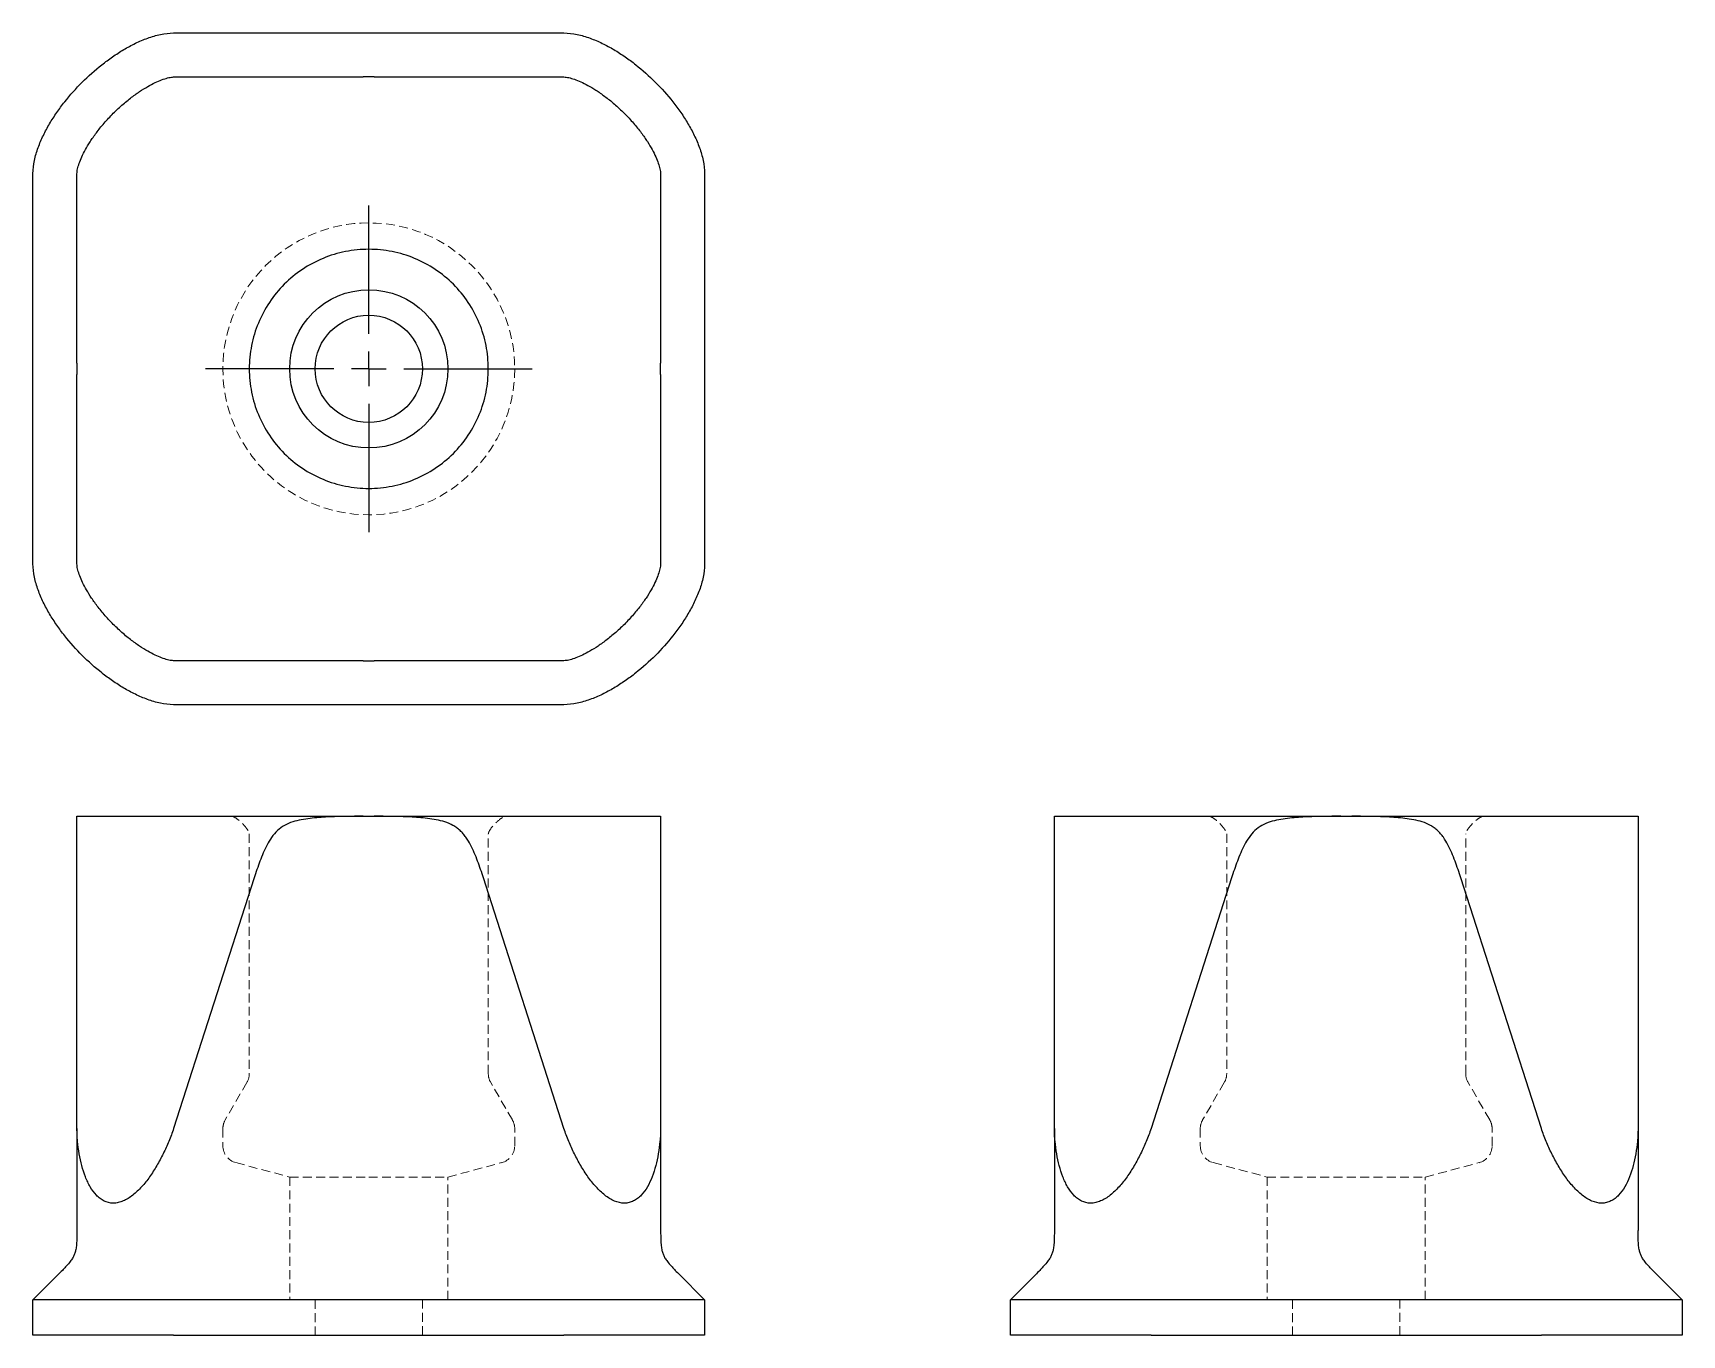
# Model space of a CAD drawing. Header units: millimetres. Extents: x 35 to 271, y 20 to 206.
import ezdxf

# ---------------------------------------------------------------- set-up
doc = ezdxf.new("R2010")
doc.units = ezdxf.units.MM
doc.linetypes.add('HIDDEN', pattern=[1.905, 1.27, -0.635])
doc.layers.add('10', color=7, linetype='Continuous')

# ---------------------------------------------------------------- blocks, each defined once
blk = doc.blocks.new('SW_CENTERMARKSYMBOL_0')
at = {"layer": '10', "color": 0}
for p, q in [((0, 5), (0, 23.4)), ((0, 0), (0, 2.5)), ((-5, 0), (-23.4, 0)), ((0, 0), (-2.5, 0)), ((0, 0), (0, -2.5)), ((0, 0), (2.5, 0)), ((5, 0), (23.4, 0)), ((0, -5), (0, -23.4))]:
    blk.add_line(p, q, dxfattribs=at)

msp = doc.modelspace()

# ---------------------------------------------------------------- linework, layer by layer
at = {"color": 7, "linetype": 'Continuous', "lineweight": 25}
for p, q in [((55.05, 206.1), (110.95, 206.1)), ((55.05, 199.8), (66.58, 199.8)), ((83.79, 199.8), (82.21, 199.8)), ((99.42, 199.8), (110.95, 199.8)), ((34.9, 130.05), (34.9, 185.95)), ((41.2, 174.42), (41.2, 185.95)), ((124.8, 185.95), (124.8, 174.42)), ((131.1, 185.95), (131.1, 130.05)), ((41.2, 158.79), (41.2, 157.21)), ((124.8, 157.21), (124.8, 158.79)), ((41.2, 130.05), (41.2, 141.58)), ((124.8, 141.58), (124.8, 130.05)), ((66.58, 116.2), (55.05, 116.2)), ((82.21, 116.2), (83.79, 116.2)), ((110.95, 116.2), (99.42, 116.2)), ((110.95, 109.9), (55.05, 109.9)), ((41.2, 93.92), (82.21, 93.92)), ((82.21, 93.92), (83.79, 93.92)), ((83.79, 93.92), (124.8, 93.92)), ((181.2, 93.92), (222.21, 93.92)), ((222.21, 93.92), (223.79, 93.92)), ((223.79, 93.92), (264.8, 93.92)), ((41.2, 49.2), (41.2, 85.09)), ((66.58, 85.09), (55.05, 49.2)), ((110.95, 49.2), (99.42, 85.09)), ((124.8, 85.09), (124.8, 49.2)), ((181.2, 49.2), (181.2, 85.09)), ((206.58, 85.09), (195.05, 49.2)), ((250.95, 49.2), (239.42, 85.09)), ((264.8, 85.09), (264.8, 49.2)), ((41.2, 49.2), (41.2, 34.61)), ((124.8, 49.2), (124.8, 34.61)), ((181.2, 49.2), (181.2, 34.61)), ((264.8, 49.2), (264.8, 34.61)), ((38.62, 28.38), (34.9, 24.66)), ((131.1, 24.66), (127.39, 28.38)), ((174.9, 24.66), (178.62, 28.38)), ((271.1, 24.66), (267.39, 28.38)), ((34.9, 19.62), (34.9, 24.66)), ((110.95, 24.66), (55.05, 24.66)), ((131.1, 24.66), (131.1, 19.62)), ((174.9, 19.62), (174.9, 24.66)), ((250.95, 24.66), (195.05, 24.66)), ((271.1, 24.66), (271.1, 19.62)), ((55.05, 19.62), (110.95, 19.62)), ((195.05, 19.62), (250.95, 19.62))]:
    msp.add_line(p, q, dxfattribs=at)
at = {"color": 7, "linetype": 'HIDDEN', "lineweight": 18}
for p, q in [((41.2, 185.95), (41.2, 174.48)), ((41.2, 158.72), (41.2, 157.28)), ((65.88, 91.4), (65.88, 57.06)), ((100.12, 57.06), (100.12, 91.4)), ((205.88, 91.4), (205.88, 57.06)), ((240.12, 57.06), (240.12, 91.4)), ((65.54, 55.8), (62.44, 50.43)), ((103.56, 50.43), (100.46, 55.8)), ((205.54, 55.8), (202.44, 50.43)), ((243.56, 50.43), (240.46, 55.8)), ((62.1, 49.17), (62.1, 46.74)), ((103.9, 46.74), (103.9, 49.17)), ((202.1, 49.17), (202.1, 46.74)), ((243.9, 46.74), (243.9, 49.17)), ((63.96, 44.31), (71.67, 42.24)), ((94.33, 42.24), (102.04, 44.31)), ((203.96, 44.31), (211.67, 42.24)), ((234.33, 42.24), (242.04, 44.31)), ((71.67, 42.24), (83, 42.24)), ((71.67, 42.24), (71.67, 24.66)), ((83, 42.24), (94.33, 42.24)), ((94.33, 24.66), (94.33, 42.24)), ((211.67, 42.24), (234.33, 42.24)), ((211.67, 42.24), (211.67, 24.66)), ((234.33, 24.66), (234.33, 42.24)), ((41.2, 34.61), (41.2, 34.61)), ((124.8, 34.61), (124.8, 34.61)), ((264.8, 34.61), (264.8, 34.61)), ((75.32, 24.66), (75.32, 19.62)), ((90.68, 19.62), (90.68, 24.66)), ((215.32, 24.66), (215.32, 19.62)), ((230.68, 19.62), (230.68, 24.66))]:
    msp.add_line(p, q, dxfattribs=at)
at = {"color": 7, "linetype": 'HIDDEN', "lineweight": 18, "flags": 128}
for points in [[(55.05, 206.1), (55.05, 206.1)], [(110.95, 206.1), (110.95, 206.1)], [(34.9, 185.95), (34.9, 185.95)], [(131.1, 185.95), (131.1, 185.95)], [(34.9, 130.05), (34.9, 130.05)], [(131.1, 130.05), (131.1, 130.05)], [(55.05, 109.9), (55.05, 109.9)], [(110.95, 109.9), (110.95, 109.9)], [(181.2, 34.61), (181.2, 34.61)]]:
    msp.add_lwpolyline(points, dxfattribs=at)
at = {"color": 7, "linetype": 'HIDDEN', "lineweight": 18}
msp.add_circle((83, 158), 20.9, dxfattribs=at)
at = {"color": 7, "linetype": 'Continuous', "lineweight": 25}
for radius in [11.33, 7.68]:
    msp.add_circle((83, 158), radius, dxfattribs=at)
at = {"color": 7, "linetype": 'HIDDEN', "lineweight": 18}
for centre, start, end in [((63.36, 57.06), 330, 0), ((102.64, 57.06), 180, 210), ((203.36, 57.06), 330, 0), ((242.64, 57.06), 180, 210), ((64.62, 49.17), 150, 180), ((101.38, 49.17), 0, 30), ((204.62, 49.17), 150, 180), ((241.38, 49.17), 0, 30), ((64.62, 46.74), 180, 255), ((101.38, 46.74), 285, 0), ((204.62, 46.74), 180, 255), ((241.38, 46.74), 285, 0)]:
    msp.add_arc(centre, 2.52, start, end, dxfattribs=at)
at = {"color": 7, "linetype": 'Continuous', "lineweight": 25}
for points, knots in [([(34.9, 185.95), (34.9, 186.6), (34.98, 187.23), (35.24, 188.47), (35.42, 189.09), (35.86, 190.28), (36.11, 190.86), (36.66, 192), (36.96, 192.56), (37.6, 193.65), (37.95, 194.18), (38.67, 195.23), (39.05, 195.73), (40.22, 197.22), (41.06, 198.15), (42.83, 199.93), (43.77, 200.77), (45.26, 201.95), (45.78, 202.33), (46.82, 203.05), (47.35, 203.4), (48.44, 204.04), (49, 204.34), (50.14, 204.9), (50.73, 205.15), (51.93, 205.58), (52.54, 205.76), (53.78, 206.02), (54.41, 206.1), (55.05, 206.1)], [0, 0, 0, 0, 0.0625, 0.0625, 0.125, 0.125, 0.1875, 0.1875, 0.25, 0.25, 0.3125, 0.3125, 0.375, 0.375, 0.5, 0.5, 0.625, 0.625, 0.6875, 0.6875, 0.75, 0.75, 0.8125, 0.8125, 0.875, 0.875, 0.9375, 0.9375, 1, 1, 1, 1]), ([(110.95, 206.1), (111.6, 206.1), (112.23, 206.02), (113.47, 205.76), (114.09, 205.58), (115.28, 205.14), (115.86, 204.89), (117, 204.34), (117.56, 204.04), (118.65, 203.4), (119.18, 203.05), (120.23, 202.33), (120.73, 201.95), (122.22, 200.78), (123.15, 199.94), (124.93, 198.17), (125.77, 197.23), (126.95, 195.74), (127.33, 195.22), (128.05, 194.18), (128.4, 193.65), (129.04, 192.56), (129.34, 192), (129.9, 190.86), (130.15, 190.27), (130.58, 189.07), (130.76, 188.46), (131.02, 187.22), (131.1, 186.59), (131.1, 185.95)], [0, 0, 0, 0, 0.0625, 0.0625, 0.125, 0.125, 0.1875, 0.1875, 0.25, 0.25, 0.3125, 0.3125, 0.375, 0.375, 0.5, 0.5, 0.625, 0.625, 0.6875, 0.6875, 0.75, 0.75, 0.8125, 0.8125, 0.875, 0.875, 0.9375, 0.9375, 1, 1, 1, 1]), ([(41.2, 185.95), (41.2, 186.05), (41.21, 186.16), (41.24, 186.39), (41.26, 186.52), (41.35, 186.89), (41.43, 187.16), (41.63, 187.74), (41.75, 188.04), (42.04, 188.69), (42.21, 189.03), (42.61, 189.75), (42.83, 190.13), (43.35, 190.94), (43.65, 191.36), (44.14, 192.02), (44.31, 192.25), (44.68, 192.71), (44.88, 192.94), (45.29, 193.41), (45.5, 193.65), (45.94, 194.12), (46.16, 194.36), (46.87, 195.06), (47.34, 195.5), (48.05, 196.11), (48.28, 196.31), (48.75, 196.68), (48.97, 196.86), (49.63, 197.35), (50.05, 197.64), (50.86, 198.16), (51.24, 198.39), (51.97, 198.79), (52.31, 198.96), (52.96, 199.25), (53.26, 199.37), (53.84, 199.57), (54.11, 199.65), (54.48, 199.74), (54.6, 199.76), (54.84, 199.79), (54.95, 199.8), (55.05, 199.8)], [0, 0, 0, 0, 0.03125, 0.03125, 0.0625, 0.0625, 0.125, 0.125, 0.1875, 0.1875, 0.25, 0.25, 0.3125, 0.3125, 0.375, 0.375, 0.40625, 0.40625, 0.4375, 0.4375, 0.46875, 0.46875, 0.5, 0.5, 0.5625, 0.5625, 0.59375, 0.59375, 0.625, 0.625, 0.6875, 0.6875, 0.75, 0.75, 0.8125, 0.8125, 0.875, 0.875, 0.9375, 0.9375, 0.96875, 0.96875, 1, 1, 1, 1]), ([(66.58, 199.8), (66.84, 199.8), (67.11, 199.8), (67.71, 199.8), (68.04, 199.8), (68.63, 199.8), (68.84, 199.8), (69.21, 199.8), (69.34, 199.8), (69.62, 199.8), (69.76, 199.8), (70.07, 199.8), (70.23, 199.8), (70.57, 199.8), (70.76, 199.8), (71.31, 199.8), (71.7, 199.8), (72.51, 199.8), (72.92, 199.8), (73.75, 199.8), (74.17, 199.8), (75.43, 199.8), (76.28, 199.8), (77.97, 199.8), (78.82, 199.8), (80.51, 199.8), (81.36, 199.8), (82.21, 199.8)], [0, 0, 0, 0, 0.125, 0.125, 0.25, 0.25, 0.3125, 0.3125, 0.34375, 0.34375, 0.375, 0.375, 0.40625, 0.40625, 0.4375, 0.4375, 0.5, 0.5, 0.5625, 0.5625, 0.625, 0.625, 0.75, 0.75, 0.875, 0.875, 1, 1, 1, 1]), ([(83.79, 199.8), (84.64, 199.8), (85.49, 199.8), (87.18, 199.8), (88.03, 199.8), (89.73, 199.8), (90.57, 199.8), (91.83, 199.8), (92.25, 199.8), (93.08, 199.8), (93.5, 199.8), (94.3, 199.8), (94.69, 199.8), (95.44, 199.8), (95.78, 199.8), (96.4, 199.8), (96.67, 199.8), (97.16, 199.8), (97.37, 199.8), (97.77, 199.8), (97.95, 199.8), (98.28, 199.8), (98.44, 199.8), (98.89, 199.8), (99.16, 199.8), (99.42, 199.8)], [0, 0, 0, 0, 0.125, 0.125, 0.25, 0.25, 0.375, 0.375, 0.4375, 0.4375, 0.5, 0.5, 0.5625, 0.5625, 0.625, 0.625, 0.6875, 0.6875, 0.75, 0.75, 0.8125, 0.8125, 0.875, 0.875, 1, 1, 1, 1]), ([(110.95, 199.8), (111.05, 199.8), (111.16, 199.79), (111.39, 199.76), (111.52, 199.74), (111.89, 199.65), (112.16, 199.57), (112.74, 199.37), (113.04, 199.25), (113.69, 198.96), (114.03, 198.79), (114.75, 198.39), (115.13, 198.17), (115.94, 197.65), (116.36, 197.35), (117.02, 196.86), (117.25, 196.69), (117.71, 196.32), (117.94, 196.12), (118.41, 195.71), (118.65, 195.5), (119.12, 195.06), (119.36, 194.84), (120.06, 194.13), (120.5, 193.66), (121.11, 192.95), (121.31, 192.72), (121.68, 192.25), (121.86, 192.03), (122.35, 191.37), (122.64, 190.95), (123.16, 190.14), (123.39, 189.76), (123.79, 189.03), (123.96, 188.69), (124.25, 188.04), (124.37, 187.74), (124.57, 187.16), (124.65, 186.89), (124.74, 186.52), (124.76, 186.4), (124.79, 186.16), (124.8, 186.05), (124.8, 185.95)], [0, 0, 0, 0, 0.03125, 0.03125, 0.0625, 0.0625, 0.125, 0.125, 0.1875, 0.1875, 0.25, 0.25, 0.3125, 0.3125, 0.375, 0.375, 0.40625, 0.40625, 0.4375, 0.4375, 0.46875, 0.46875, 0.5, 0.5, 0.5625, 0.5625, 0.59375, 0.59375, 0.625, 0.625, 0.6875, 0.6875, 0.75, 0.75, 0.8125, 0.8125, 0.875, 0.875, 0.9375, 0.9375, 0.96875, 0.96875, 1, 1, 1, 1]), ([(83, 175.12), (81.88, 175.12), (80.76, 175.01), (78.56, 174.58), (77.48, 174.25), (75.41, 173.39), (74.42, 172.86), (72.55, 171.62), (71.68, 170.9), (70.1, 169.32), (69.38, 168.45), (68.14, 166.58), (67.61, 165.59), (66.75, 163.52), (66.42, 162.44), (65.99, 160.24), (65.88, 159.12), (65.88, 156.88), (65.99, 155.76), (66.42, 153.56), (66.75, 152.48), (67.61, 150.41), (68.14, 149.42), (69.38, 147.55), (70.1, 146.68), (71.68, 145.1), (72.55, 144.38), (74.42, 143.14), (75.41, 142.61), (77.48, 141.75), (78.56, 141.42), (80.76, 140.99), (81.88, 140.88), (83, 140.88)], [0, 0, 0, 0, 0.0625, 0.0625, 0.125, 0.125, 0.1875, 0.1875, 0.25, 0.25, 0.3125, 0.3125, 0.375, 0.375, 0.4375, 0.4375, 0.5, 0.5, 0.5625, 0.5625, 0.625, 0.625, 0.6875, 0.6875, 0.75, 0.75, 0.8125, 0.8125, 0.875, 0.875, 0.9375, 0.9375, 1, 1, 1, 1]), ([(83, 140.88), (84.12, 140.88), (85.24, 140.99), (87.44, 141.42), (88.52, 141.75), (90.59, 142.61), (91.58, 143.14), (93.45, 144.38), (94.32, 145.1), (95.9, 146.68), (96.62, 147.55), (97.86, 149.42), (98.39, 150.41), (99.25, 152.48), (99.58, 153.56), (100.01, 155.76), (100.12, 156.88), (100.12, 159.12), (100.01, 160.24), (99.58, 162.44), (99.25, 163.52), (98.39, 165.59), (97.86, 166.58), (96.62, 168.45), (95.9, 169.32), (94.32, 170.9), (93.45, 171.62), (91.58, 172.86), (90.59, 173.39), (88.52, 174.25), (87.44, 174.58), (85.24, 175.01), (84.12, 175.12), (83, 175.12)], [0, 0, 0, 0, 0.0625, 0.0625, 0.125, 0.125, 0.1875, 0.1875, 0.25, 0.25, 0.3125, 0.3125, 0.375, 0.375, 0.4375, 0.4375, 0.5, 0.5, 0.5625, 0.5625, 0.625, 0.625, 0.6875, 0.6875, 0.75, 0.75, 0.8125, 0.8125, 0.875, 0.875, 0.9375, 0.9375, 1, 1, 1, 1]), ([(41.2, 158.79), (41.2, 159.64), (41.2, 160.49), (41.2, 162.18), (41.2, 163.03), (41.2, 164.73), (41.2, 165.57), (41.2, 166.83), (41.2, 167.25), (41.2, 168.08), (41.2, 168.5), (41.2, 169.3), (41.2, 169.69), (41.2, 170.44), (41.2, 170.78), (41.2, 171.4), (41.2, 171.67), (41.2, 172.16), (41.2, 172.37), (41.2, 172.77), (41.2, 172.95), (41.2, 173.28), (41.2, 173.44), (41.2, 173.89), (41.2, 174.16), (41.2, 174.42)], [0, 0, 0, 0, 0.125, 0.125, 0.25, 0.25, 0.375, 0.375, 0.4375, 0.4375, 0.5, 0.5, 0.5625, 0.5625, 0.625, 0.625, 0.6875, 0.6875, 0.75, 0.75, 0.8125, 0.8125, 0.875, 0.875, 1, 1, 1, 1]), ([(124.8, 174.42), (124.8, 174.16), (124.8, 173.89), (124.8, 173.29), (124.8, 172.96), (124.8, 172.37), (124.8, 172.16), (124.8, 171.79), (124.8, 171.66), (124.8, 171.38), (124.8, 171.24), (124.8, 170.93), (124.8, 170.77), (124.8, 170.43), (124.8, 170.24), (124.8, 169.69), (124.8, 169.3), (124.8, 168.49), (124.8, 168.08), (124.8, 167.25), (124.8, 166.83), (124.8, 165.57), (124.8, 164.72), (124.8, 163.03), (124.8, 162.18), (124.8, 160.49), (124.8, 159.64), (124.8, 158.79)], [0, 0, 0, 0, 0.125, 0.125, 0.25, 0.25, 0.3125, 0.3125, 0.34375, 0.34375, 0.375, 0.375, 0.40625, 0.40625, 0.4375, 0.4375, 0.5, 0.5, 0.5625, 0.5625, 0.625, 0.625, 0.75, 0.75, 0.875, 0.875, 1, 1, 1, 1]), ([(41.2, 141.58), (41.2, 141.84), (41.2, 142.11), (41.2, 142.71), (41.2, 143.04), (41.2, 143.63), (41.2, 143.84), (41.2, 144.21), (41.2, 144.34), (41.2, 144.62), (41.2, 144.76), (41.2, 145.07), (41.2, 145.23), (41.2, 145.57), (41.2, 145.76), (41.2, 146.31), (41.2, 146.7), (41.2, 147.51), (41.2, 147.92), (41.2, 148.75), (41.2, 149.17), (41.2, 150.43), (41.2, 151.28), (41.2, 152.97), (41.2, 153.82), (41.2, 155.51), (41.2, 156.36), (41.2, 157.21)], [0, 0, 0, 0, 0.125, 0.125, 0.25, 0.25, 0.3125, 0.3125, 0.34375, 0.34375, 0.375, 0.375, 0.40625, 0.40625, 0.4375, 0.4375, 0.5, 0.5, 0.5625, 0.5625, 0.625, 0.625, 0.75, 0.75, 0.875, 0.875, 1, 1, 1, 1]), ([(124.8, 157.21), (124.8, 156.36), (124.8, 155.51), (124.8, 153.82), (124.8, 152.97), (124.8, 151.27), (124.8, 150.43), (124.8, 149.17), (124.8, 148.75), (124.8, 147.92), (124.8, 147.5), (124.8, 146.7), (124.8, 146.31), (124.8, 145.56), (124.8, 145.22), (124.8, 144.6), (124.8, 144.33), (124.8, 143.84), (124.8, 143.63), (124.8, 143.23), (124.8, 143.05), (124.8, 142.72), (124.8, 142.56), (124.8, 142.11), (124.8, 141.84), (124.8, 141.58)], [0, 0, 0, 0, 0.125, 0.125, 0.25, 0.25, 0.375, 0.375, 0.4375, 0.4375, 0.5, 0.5, 0.5625, 0.5625, 0.625, 0.625, 0.6875, 0.6875, 0.75, 0.75, 0.8125, 0.8125, 0.875, 0.875, 1, 1, 1, 1]), ([(55.05, 109.9), (54.4, 109.9), (53.77, 109.98), (52.53, 110.24), (51.91, 110.42), (50.72, 110.86), (50.14, 111.11), (49, 111.66), (48.44, 111.96), (47.35, 112.6), (46.82, 112.95), (45.77, 113.67), (45.27, 114.05), (43.78, 115.22), (42.85, 116.06), (41.07, 117.83), (40.23, 118.77), (39.05, 120.26), (38.67, 120.78), (37.95, 121.82), (37.6, 122.35), (36.96, 123.44), (36.66, 124), (36.1, 125.14), (35.85, 125.73), (35.42, 126.93), (35.24, 127.54), (34.98, 128.78), (34.9, 129.41), (34.9, 130.05)], [0, 0, 0, 0, 0.0625, 0.0625, 0.125, 0.125, 0.1875, 0.1875, 0.25, 0.25, 0.3125, 0.3125, 0.375, 0.375, 0.5, 0.5, 0.625, 0.625, 0.6875, 0.6875, 0.75, 0.75, 0.8125, 0.8125, 0.875, 0.875, 0.9375, 0.9375, 1, 1, 1, 1]), ([(55.05, 116.2), (54.95, 116.2), (54.84, 116.21), (54.61, 116.24), (54.48, 116.26), (54.11, 116.35), (53.84, 116.43), (53.26, 116.63), (52.96, 116.75), (52.31, 117.04), (51.97, 117.21), (51.25, 117.61), (50.87, 117.83), (50.06, 118.35), (49.64, 118.65), (48.98, 119.14), (48.75, 119.31), (48.29, 119.68), (48.06, 119.88), (47.59, 120.29), (47.35, 120.5), (46.88, 120.94), (46.64, 121.16), (45.94, 121.87), (45.5, 122.34), (44.89, 123.05), (44.69, 123.28), (44.32, 123.75), (44.14, 123.97), (43.65, 124.63), (43.36, 125.05), (42.84, 125.86), (42.61, 126.24), (42.21, 126.97), (42.04, 127.31), (41.75, 127.96), (41.63, 128.26), (41.43, 128.84), (41.35, 129.11), (41.26, 129.48), (41.24, 129.6), (41.21, 129.84), (41.2, 129.95), (41.2, 130.05)], [0, 0, 0, 0, 0.03125, 0.03125, 0.0625, 0.0625, 0.125, 0.125, 0.1875, 0.1875, 0.25, 0.25, 0.3125, 0.3125, 0.375, 0.375, 0.40625, 0.40625, 0.4375, 0.4375, 0.46875, 0.46875, 0.5, 0.5, 0.5625, 0.5625, 0.59375, 0.59375, 0.625, 0.625, 0.6875, 0.6875, 0.75, 0.75, 0.8125, 0.8125, 0.875, 0.875, 0.9375, 0.9375, 0.96875, 0.96875, 1, 1, 1, 1]), ([(124.8, 130.05), (124.8, 129.95), (124.79, 129.84), (124.76, 129.61), (124.74, 129.48), (124.65, 129.11), (124.57, 128.84), (124.37, 128.26), (124.25, 127.96), (123.96, 127.31), (123.79, 126.97), (123.39, 126.25), (123.17, 125.87), (122.65, 125.06), (122.35, 124.64), (121.86, 123.98), (121.69, 123.75), (121.32, 123.29), (121.12, 123.06), (120.71, 122.59), (120.5, 122.35), (120.06, 121.88), (119.84, 121.64), (119.13, 120.94), (118.66, 120.5), (117.95, 119.89), (117.72, 119.69), (117.25, 119.32), (117.03, 119.14), (116.37, 118.65), (115.95, 118.36), (115.14, 117.84), (114.76, 117.61), (114.03, 117.21), (113.69, 117.04), (113.04, 116.75), (112.74, 116.63), (112.16, 116.43), (111.89, 116.35), (111.52, 116.26), (111.4, 116.24), (111.16, 116.21), (111.05, 116.2), (110.95, 116.2)], [0, 0, 0, 0, 0.03125, 0.03125, 0.0625, 0.0625, 0.125, 0.125, 0.1875, 0.1875, 0.25, 0.25, 0.3125, 0.3125, 0.375, 0.375, 0.40625, 0.40625, 0.4375, 0.4375, 0.46875, 0.46875, 0.5, 0.5, 0.5625, 0.5625, 0.59375, 0.59375, 0.625, 0.625, 0.6875, 0.6875, 0.75, 0.75, 0.8125, 0.8125, 0.875, 0.875, 0.9375, 0.9375, 0.96875, 0.96875, 1, 1, 1, 1]), ([(131.1, 130.05), (131.1, 129.4), (131.02, 128.77), (130.76, 127.53), (130.58, 126.91), (130.14, 125.72), (129.89, 125.14), (129.34, 124), (129.04, 123.44), (128.4, 122.35), (128.05, 121.82), (127.33, 120.77), (126.95, 120.27), (125.78, 118.78), (124.94, 117.85), (123.17, 116.07), (122.23, 115.23), (120.74, 114.05), (120.22, 113.67), (119.18, 112.95), (118.65, 112.6), (117.56, 111.96), (117, 111.66), (115.86, 111.1), (115.27, 110.85), (114.07, 110.42), (113.46, 110.24), (112.22, 109.98), (111.59, 109.9), (110.95, 109.9)], [0, 0, 0, 0, 0.0625, 0.0625, 0.125, 0.125, 0.1875, 0.1875, 0.25, 0.25, 0.3125, 0.3125, 0.375, 0.375, 0.5, 0.5, 0.625, 0.625, 0.6875, 0.6875, 0.75, 0.75, 0.8125, 0.8125, 0.875, 0.875, 0.9375, 0.9375, 1, 1, 1, 1]), ([(82.21, 116.2), (81.36, 116.2), (80.51, 116.2), (78.82, 116.2), (77.97, 116.2), (76.27, 116.2), (75.43, 116.2), (74.17, 116.2), (73.75, 116.2), (72.92, 116.2), (72.5, 116.2), (71.7, 116.2), (71.31, 116.2), (70.56, 116.2), (70.22, 116.2), (69.6, 116.2), (69.33, 116.2), (68.84, 116.2), (68.63, 116.2), (68.23, 116.2), (68.05, 116.2), (67.72, 116.2), (67.56, 116.2), (67.11, 116.2), (66.84, 116.2), (66.58, 116.2)], [0, 0, 0, 0, 0.125, 0.125, 0.25, 0.25, 0.375, 0.375, 0.4375, 0.4375, 0.5, 0.5, 0.5625, 0.5625, 0.625, 0.625, 0.6875, 0.6875, 0.75, 0.75, 0.8125, 0.8125, 0.875, 0.875, 1, 1, 1, 1]), ([(99.42, 116.2), (99.16, 116.2), (98.89, 116.2), (98.29, 116.2), (97.96, 116.2), (97.37, 116.2), (97.16, 116.2), (96.79, 116.2), (96.66, 116.2), (96.38, 116.2), (96.24, 116.2), (95.93, 116.2), (95.77, 116.2), (95.43, 116.2), (95.24, 116.2), (94.69, 116.2), (94.3, 116.2), (93.49, 116.2), (93.08, 116.2), (92.25, 116.2), (91.83, 116.2), (90.57, 116.2), (89.72, 116.2), (88.03, 116.2), (87.18, 116.2), (85.49, 116.2), (84.64, 116.2), (83.79, 116.2)], [0, 0, 0, 0, 0.125, 0.125, 0.25, 0.25, 0.3125, 0.3125, 0.34375, 0.34375, 0.375, 0.375, 0.40625, 0.40625, 0.4375, 0.4375, 0.5, 0.5, 0.5625, 0.5625, 0.625, 0.625, 0.75, 0.75, 0.875, 0.875, 1, 1, 1, 1]), ([(41.2, 85.09), (41.2, 85.9), (41.2, 86.7), (41.2, 88.29), (41.2, 89.07), (41.2, 90.19), (41.2, 90.56), (41.2, 91.08), (41.2, 91.25), (41.2, 91.57), (41.2, 91.72), (41.2, 92.01), (41.2, 92.14), (41.2, 92.39), (41.2, 92.51), (41.2, 92.81), (41.2, 92.98), (41.2, 93.24), (41.2, 93.34), (41.2, 93.5), (41.2, 93.56), (41.2, 93.72), (41.2, 93.78), (41.2, 93.86), (41.2, 93.88), (41.2, 93.91), (41.2, 93.92), (41.2, 93.92)], [0, 0, 0, 0, 0.125, 0.125, 0.25, 0.25, 0.3125, 0.3125, 0.34375, 0.34375, 0.375, 0.375, 0.40625, 0.40625, 0.4375, 0.4375, 0.5, 0.5, 0.5625, 0.5625, 0.625, 0.625, 0.75, 0.75, 0.875, 0.875, 1, 1, 1, 1]), ([(82.21, 93.92), (81.36, 93.92), (80.51, 93.91), (78.82, 93.88), (77.97, 93.86), (76.27, 93.78), (75.43, 93.72), (74.17, 93.56), (73.75, 93.5), (72.92, 93.34), (72.5, 93.24), (71.7, 92.98), (71.31, 92.81), (70.56, 92.4), (70.22, 92.15), (69.6, 91.57), (69.33, 91.24), (68.84, 90.55), (68.63, 90.19), (68.23, 89.44), (68.05, 89.06), (67.72, 88.28), (67.56, 87.89), (67.11, 86.7), (66.84, 85.9), (66.58, 85.09)], [0, 0, 0, 0, 0.125, 0.125, 0.25, 0.25, 0.375, 0.375, 0.4375, 0.4375, 0.5, 0.5, 0.5625, 0.5625, 0.625, 0.625, 0.6875, 0.6875, 0.75, 0.75, 0.8125, 0.8125, 0.875, 0.875, 1, 1, 1, 1]), ([(99.42, 85.09), (99.16, 85.9), (98.89, 86.7), (98.29, 88.29), (97.96, 89.07), (97.37, 90.19), (97.16, 90.56), (96.79, 91.08), (96.66, 91.25), (96.38, 91.57), (96.24, 91.72), (95.93, 92.01), (95.77, 92.14), (95.43, 92.39), (95.24, 92.51), (94.69, 92.81), (94.3, 92.98), (93.49, 93.24), (93.08, 93.34), (92.25, 93.5), (91.83, 93.56), (90.57, 93.72), (89.72, 93.78), (88.03, 93.86), (87.18, 93.88), (85.49, 93.91), (84.64, 93.92), (83.79, 93.92)], [0, 0, 0, 0, 0.125, 0.125, 0.25, 0.25, 0.3125, 0.3125, 0.34375, 0.34375, 0.375, 0.375, 0.40625, 0.40625, 0.4375, 0.4375, 0.5, 0.5, 0.5625, 0.5625, 0.625, 0.625, 0.75, 0.75, 0.875, 0.875, 1, 1, 1, 1]), ([(124.8, 93.92), (124.8, 93.92), (124.8, 93.91), (124.8, 93.88), (124.8, 93.86), (124.8, 93.78), (124.8, 93.72), (124.8, 93.56), (124.8, 93.5), (124.8, 93.34), (124.8, 93.24), (124.8, 92.98), (124.8, 92.81), (124.8, 92.4), (124.8, 92.15), (124.8, 91.57), (124.8, 91.24), (124.8, 90.55), (124.8, 90.19), (124.8, 89.44), (124.8, 89.06), (124.8, 88.28), (124.8, 87.89), (124.8, 86.7), (124.8, 85.9), (124.8, 85.09)], [0, 0, 0, 0, 0.125, 0.125, 0.25, 0.25, 0.375, 0.375, 0.4375, 0.4375, 0.5, 0.5, 0.5625, 0.5625, 0.625, 0.625, 0.6875, 0.6875, 0.75, 0.75, 0.8125, 0.8125, 0.875, 0.875, 1, 1, 1, 1]), ([(181.2, 85.09), (181.2, 85.9), (181.2, 86.7), (181.2, 88.29), (181.2, 89.07), (181.2, 90.19), (181.2, 90.56), (181.2, 91.08), (181.2, 91.25), (181.2, 91.57), (181.2, 91.72), (181.2, 92.01), (181.2, 92.14), (181.2, 92.39), (181.2, 92.51), (181.2, 92.81), (181.2, 92.98), (181.2, 93.24), (181.2, 93.34), (181.2, 93.5), (181.2, 93.56), (181.2, 93.72), (181.2, 93.78), (181.2, 93.86), (181.2, 93.88), (181.2, 93.91), (181.2, 93.92), (181.2, 93.92)], [0, 0, 0, 0, 0.125, 0.125, 0.25, 0.25, 0.3125, 0.3125, 0.34375, 0.34375, 0.375, 0.375, 0.40625, 0.40625, 0.4375, 0.4375, 0.5, 0.5, 0.5625, 0.5625, 0.625, 0.625, 0.75, 0.75, 0.875, 0.875, 1, 1, 1, 1]), ([(222.21, 93.92), (221.36, 93.92), (220.51, 93.91), (218.82, 93.88), (217.97, 93.86), (216.27, 93.78), (215.43, 93.72), (214.17, 93.56), (213.75, 93.5), (212.92, 93.34), (212.5, 93.24), (211.7, 92.98), (211.31, 92.81), (210.56, 92.4), (210.22, 92.15), (209.6, 91.57), (209.33, 91.24), (208.84, 90.55), (208.63, 90.19), (208.23, 89.44), (208.05, 89.06), (207.72, 88.28), (207.56, 87.89), (207.11, 86.7), (206.84, 85.9), (206.58, 85.09)], [0, 0, 0, 0, 0.125, 0.125, 0.25, 0.25, 0.375, 0.375, 0.4375, 0.4375, 0.5, 0.5, 0.5625, 0.5625, 0.625, 0.625, 0.6875, 0.6875, 0.75, 0.75, 0.8125, 0.8125, 0.875, 0.875, 1, 1, 1, 1]), ([(239.42, 85.09), (239.16, 85.9), (238.89, 86.7), (238.29, 88.29), (237.96, 89.07), (237.37, 90.19), (237.16, 90.56), (236.79, 91.08), (236.66, 91.25), (236.38, 91.57), (236.24, 91.72), (235.93, 92.01), (235.77, 92.14), (235.43, 92.39), (235.24, 92.51), (234.69, 92.81), (234.3, 92.98), (233.49, 93.24), (233.08, 93.34), (232.25, 93.5), (231.83, 93.56), (230.57, 93.72), (229.72, 93.78), (228.03, 93.86), (227.18, 93.88), (225.49, 93.91), (224.64, 93.92), (223.79, 93.92)], [0, 0, 0, 0, 0.125, 0.125, 0.25, 0.25, 0.3125, 0.3125, 0.34375, 0.34375, 0.375, 0.375, 0.40625, 0.40625, 0.4375, 0.4375, 0.5, 0.5, 0.5625, 0.5625, 0.625, 0.625, 0.75, 0.75, 0.875, 0.875, 1, 1, 1, 1]), ([(264.8, 93.92), (264.8, 93.92), (264.8, 93.91), (264.8, 93.88), (264.8, 93.86), (264.8, 93.78), (264.8, 93.72), (264.8, 93.56), (264.8, 93.5), (264.8, 93.34), (264.8, 93.24), (264.8, 92.98), (264.8, 92.81), (264.8, 92.4), (264.8, 92.15), (264.8, 91.57), (264.8, 91.24), (264.8, 90.55), (264.8, 90.19), (264.8, 89.44), (264.8, 89.06), (264.8, 88.28), (264.8, 87.89), (264.8, 86.7), (264.8, 85.9), (264.8, 85.09)], [0, 0, 0, 0, 0.125, 0.125, 0.25, 0.25, 0.375, 0.375, 0.4375, 0.4375, 0.5, 0.5, 0.5625, 0.5625, 0.625, 0.625, 0.6875, 0.6875, 0.75, 0.75, 0.8125, 0.8125, 0.875, 0.875, 1, 1, 1, 1]), ([(55.05, 49.2), (54.95, 48.89), (54.84, 48.58), (54.61, 47.97), (54.48, 47.66), (54.11, 46.76), (53.84, 46.17), (53.26, 45.01), (52.96, 44.44), (52.31, 43.34), (51.97, 42.8), (51.25, 41.78), (50.87, 41.3), (50.06, 40.41), (49.64, 40), (48.98, 39.48), (48.75, 39.32), (48.29, 39.04), (48.06, 38.92), (47.59, 38.72), (47.35, 38.64), (46.88, 38.54), (46.64, 38.51), (45.94, 38.51), (45.5, 38.62), (44.89, 38.91), (44.69, 39.04), (44.32, 39.32), (44.14, 39.48), (43.65, 39.99), (43.36, 40.4), (42.84, 41.29), (42.61, 41.78), (42.21, 42.8), (42.04, 43.33), (41.75, 44.43), (41.63, 45), (41.43, 46.16), (41.35, 46.76), (41.26, 47.66), (41.24, 47.97), (41.21, 48.58), (41.2, 48.89), (41.2, 49.2)], [0, 0, 0, 0, 0.03125, 0.03125, 0.0625, 0.0625, 0.125, 0.125, 0.1875, 0.1875, 0.25, 0.25, 0.3125, 0.3125, 0.375, 0.375, 0.40625, 0.40625, 0.4375, 0.4375, 0.46875, 0.46875, 0.5, 0.5, 0.5625, 0.5625, 0.59375, 0.59375, 0.625, 0.625, 0.6875, 0.6875, 0.75, 0.75, 0.8125, 0.8125, 0.875, 0.875, 0.9375, 0.9375, 0.96875, 0.96875, 1, 1, 1, 1]), ([(124.8, 49.2), (124.8, 48.89), (124.79, 48.58), (124.76, 47.97), (124.74, 47.66), (124.65, 46.76), (124.57, 46.17), (124.37, 45.01), (124.25, 44.44), (123.96, 43.34), (123.79, 42.8), (123.39, 41.78), (123.17, 41.3), (122.65, 40.41), (122.35, 40), (121.86, 39.48), (121.69, 39.32), (121.32, 39.04), (121.12, 38.92), (120.71, 38.72), (120.5, 38.64), (120.06, 38.54), (119.84, 38.51), (119.13, 38.51), (118.66, 38.62), (117.95, 38.91), (117.72, 39.04), (117.25, 39.32), (117.03, 39.48), (116.37, 39.99), (115.95, 40.4), (115.14, 41.29), (114.76, 41.78), (114.03, 42.8), (113.69, 43.33), (113.04, 44.43), (112.74, 45), (112.16, 46.16), (111.89, 46.76), (111.52, 47.66), (111.4, 47.97), (111.16, 48.58), (111.05, 48.89), (110.95, 49.2)], [0, 0, 0, 0, 0.03125, 0.03125, 0.0625, 0.0625, 0.125, 0.125, 0.1875, 0.1875, 0.25, 0.25, 0.3125, 0.3125, 0.375, 0.375, 0.40625, 0.40625, 0.4375, 0.4375, 0.46875, 0.46875, 0.5, 0.5, 0.5625, 0.5625, 0.59375, 0.59375, 0.625, 0.625, 0.6875, 0.6875, 0.75, 0.75, 0.8125, 0.8125, 0.875, 0.875, 0.9375, 0.9375, 0.96875, 0.96875, 1, 1, 1, 1]), ([(195.05, 49.2), (194.95, 48.89), (194.84, 48.58), (194.61, 47.97), (194.48, 47.66), (194.11, 46.76), (193.84, 46.17), (193.26, 45.01), (192.96, 44.44), (192.31, 43.34), (191.97, 42.8), (191.25, 41.78), (190.87, 41.3), (190.06, 40.41), (189.64, 40), (188.98, 39.48), (188.75, 39.32), (188.29, 39.04), (188.06, 38.92), (187.59, 38.72), (187.35, 38.64), (186.88, 38.54), (186.64, 38.51), (185.94, 38.51), (185.5, 38.62), (184.89, 38.91), (184.69, 39.04), (184.32, 39.32), (184.14, 39.48), (183.65, 39.99), (183.36, 40.4), (182.84, 41.29), (182.61, 41.78), (182.21, 42.8), (182.04, 43.33), (181.75, 44.43), (181.63, 45), (181.43, 46.16), (181.35, 46.76), (181.26, 47.66), (181.24, 47.97), (181.21, 48.58), (181.2, 48.89), (181.2, 49.2)], [0, 0, 0, 0, 0.03125, 0.03125, 0.0625, 0.0625, 0.125, 0.125, 0.1875, 0.1875, 0.25, 0.25, 0.3125, 0.3125, 0.375, 0.375, 0.40625, 0.40625, 0.4375, 0.4375, 0.46875, 0.46875, 0.5, 0.5, 0.5625, 0.5625, 0.59375, 0.59375, 0.625, 0.625, 0.6875, 0.6875, 0.75, 0.75, 0.8125, 0.8125, 0.875, 0.875, 0.9375, 0.9375, 0.96875, 0.96875, 1, 1, 1, 1]), ([(264.8, 49.2), (264.8, 48.89), (264.79, 48.58), (264.76, 47.97), (264.74, 47.66), (264.65, 46.76), (264.57, 46.17), (264.37, 45.01), (264.25, 44.44), (263.96, 43.34), (263.79, 42.8), (263.39, 41.78), (263.17, 41.3), (262.65, 40.41), (262.35, 40), (261.86, 39.48), (261.69, 39.32), (261.32, 39.04), (261.12, 38.92), (260.71, 38.72), (260.5, 38.64), (260.06, 38.54), (259.84, 38.51), (259.13, 38.51), (258.66, 38.62), (257.95, 38.91), (257.72, 39.04), (257.25, 39.32), (257.03, 39.48), (256.37, 39.99), (255.95, 40.4), (255.14, 41.29), (254.76, 41.78), (254.03, 42.8), (253.69, 43.33), (253.04, 44.43), (252.74, 45), (252.16, 46.16), (251.89, 46.76), (251.52, 47.66), (251.4, 47.97), (251.16, 48.58), (251.05, 48.89), (250.95, 49.2)], [0, 0, 0, 0, 0.03125, 0.03125, 0.0625, 0.0625, 0.125, 0.125, 0.1875, 0.1875, 0.25, 0.25, 0.3125, 0.3125, 0.375, 0.375, 0.40625, 0.40625, 0.4375, 0.4375, 0.46875, 0.46875, 0.5, 0.5, 0.5625, 0.5625, 0.59375, 0.59375, 0.625, 0.625, 0.6875, 0.6875, 0.75, 0.75, 0.8125, 0.8125, 0.875, 0.875, 0.9375, 0.9375, 0.96875, 0.96875, 1, 1, 1, 1]), ([(41.2, 34.61), (41.2, 34.25), (41.19, 33.97), (41.18, 33.48), (41.17, 33.27), (41.15, 32.73), (41.12, 32.45), (41.06, 31.98), (41.02, 31.79), (40.93, 31.43), (40.87, 31.27), (40.74, 30.96), (40.67, 30.81), (40.48, 30.49), (40.37, 30.33), (40.08, 29.95), (39.91, 29.74), (39.54, 29.34), (39.4, 29.19), (39.07, 28.83), (38.87, 28.63), (38.62, 28.38)], [0, 0, 0, 0, 0.0625, 0.0625, 0.125, 0.125, 0.25, 0.25, 0.375, 0.375, 0.5, 0.5, 0.625, 0.625, 0.75, 0.75, 0.875, 0.875, 0.9375, 0.9375, 1, 1, 1, 1]), ([(124.8, 34.61), (124.8, 34.25), (124.81, 33.97), (124.82, 33.48), (124.83, 33.27), (124.85, 32.73), (124.88, 32.45), (124.94, 31.98), (124.98, 31.79), (125.07, 31.43), (125.13, 31.27), (125.26, 30.96), (125.33, 30.81), (125.52, 30.49), (125.63, 30.33), (125.92, 29.95), (126.09, 29.74), (126.46, 29.34), (126.6, 29.18), (126.94, 28.83), (127.14, 28.63), (127.39, 28.38)], [0, 0, 0, 0, 0.0625, 0.0625, 0.125, 0.125, 0.25, 0.25, 0.375, 0.375, 0.5, 0.5, 0.625, 0.625, 0.75, 0.75, 0.875, 0.875, 0.9375, 0.9375, 1, 1, 1, 1]), ([(181.2, 34.61), (181.2, 34.25), (181.19, 33.97), (181.18, 33.48), (181.17, 33.27), (181.15, 32.73), (181.12, 32.45), (181.06, 31.98), (181.02, 31.79), (180.93, 31.43), (180.87, 31.27), (180.74, 30.96), (180.67, 30.81), (180.48, 30.49), (180.37, 30.33), (180.08, 29.95), (179.91, 29.74), (179.54, 29.34), (179.4, 29.19), (179.07, 28.83), (178.87, 28.63), (178.62, 28.38)], [0, 0, 0, 0, 0.0625, 0.0625, 0.125, 0.125, 0.25, 0.25, 0.375, 0.375, 0.5, 0.5, 0.625, 0.625, 0.75, 0.75, 0.875, 0.875, 0.9375, 0.9375, 1, 1, 1, 1]), ([(267.39, 28.38), (267.14, 28.63), (266.94, 28.83), (266.6, 29.18), (266.46, 29.34), (266.09, 29.74), (265.92, 29.95), (265.63, 30.33), (265.52, 30.49), (265.33, 30.81), (265.26, 30.96), (265.13, 31.27), (265.07, 31.43), (264.98, 31.79), (264.94, 31.98), (264.88, 32.45), (264.85, 32.73), (264.83, 33.27), (264.82, 33.48), (264.81, 33.97), (264.8, 34.25), (264.8, 34.61)], [0, 0, 0, 0, 0.0625, 0.0625, 0.125, 0.125, 0.25, 0.25, 0.375, 0.375, 0.5, 0.5, 0.625, 0.625, 0.75, 0.75, 0.875, 0.875, 0.9375, 0.9375, 1, 1, 1, 1]), ([(55.05, 24.66), (54.4, 24.66), (53.77, 24.66), (52.53, 24.66), (51.91, 24.66), (50.72, 24.66), (50.14, 24.66), (49, 24.66), (48.44, 24.66), (47.35, 24.66), (46.82, 24.66), (45.77, 24.66), (45.27, 24.66), (43.78, 24.66), (42.85, 24.66), (41.07, 24.66), (40.23, 24.66), (39.05, 24.66), (38.67, 24.66), (37.95, 24.66), (37.6, 24.66), (36.96, 24.66), (36.66, 24.66), (36.1, 24.66), (35.85, 24.66), (35.42, 24.66), (35.24, 24.66), (34.98, 24.66), (34.9, 24.66), (34.9, 24.66)], [0, 0, 0, 0, 0.0625, 0.0625, 0.125, 0.125, 0.1875, 0.1875, 0.25, 0.25, 0.3125, 0.3125, 0.375, 0.375, 0.5, 0.5, 0.625, 0.625, 0.6875, 0.6875, 0.75, 0.75, 0.8125, 0.8125, 0.875, 0.875, 0.9375, 0.9375, 1, 1, 1, 1]), ([(131.1, 24.66), (131.1, 24.66), (131.02, 24.66), (130.76, 24.66), (130.58, 24.66), (130.14, 24.66), (129.89, 24.66), (129.34, 24.66), (129.04, 24.66), (128.4, 24.66), (128.05, 24.66), (127.33, 24.66), (126.95, 24.66), (125.78, 24.66), (124.94, 24.66), (123.17, 24.66), (122.23, 24.66), (120.74, 24.66), (120.22, 24.66), (119.18, 24.66), (118.65, 24.66), (117.56, 24.66), (117, 24.66), (115.86, 24.66), (115.27, 24.66), (114.07, 24.66), (113.46, 24.66), (112.22, 24.66), (111.59, 24.66), (110.95, 24.66)], [0, 0, 0, 0, 0.0625, 0.0625, 0.125, 0.125, 0.1875, 0.1875, 0.25, 0.25, 0.3125, 0.3125, 0.375, 0.375, 0.5, 0.5, 0.625, 0.625, 0.6875, 0.6875, 0.75, 0.75, 0.8125, 0.8125, 0.875, 0.875, 0.9375, 0.9375, 1, 1, 1, 1]), ([(195.05, 24.66), (194.4, 24.66), (193.77, 24.66), (192.53, 24.66), (191.91, 24.66), (190.72, 24.66), (190.14, 24.66), (189, 24.66), (188.44, 24.66), (187.35, 24.66), (186.82, 24.66), (185.77, 24.66), (185.27, 24.66), (183.78, 24.66), (182.85, 24.66), (181.07, 24.66), (180.23, 24.66), (179.05, 24.66), (178.67, 24.66), (177.95, 24.66), (177.6, 24.66), (176.96, 24.66), (176.66, 24.66), (176.1, 24.66), (175.85, 24.66), (175.42, 24.66), (175.24, 24.66), (174.98, 24.66), (174.9, 24.66), (174.9, 24.66)], [0, 0, 0, 0, 0.0625, 0.0625, 0.125, 0.125, 0.1875, 0.1875, 0.25, 0.25, 0.3125, 0.3125, 0.375, 0.375, 0.5, 0.5, 0.625, 0.625, 0.6875, 0.6875, 0.75, 0.75, 0.8125, 0.8125, 0.875, 0.875, 0.9375, 0.9375, 1, 1, 1, 1]), ([(271.1, 24.66), (271.1, 24.66), (271.02, 24.66), (270.76, 24.66), (270.58, 24.66), (270.14, 24.66), (269.89, 24.66), (269.34, 24.66), (269.04, 24.66), (268.4, 24.66), (268.05, 24.66), (267.33, 24.66), (266.95, 24.66), (265.78, 24.66), (264.94, 24.66), (263.17, 24.66), (262.23, 24.66), (260.74, 24.66), (260.22, 24.66), (259.18, 24.66), (258.65, 24.66), (257.56, 24.66), (257, 24.66), (255.86, 24.66), (255.27, 24.66), (254.07, 24.66), (253.46, 24.66), (252.22, 24.66), (251.59, 24.66), (250.95, 24.66)], [0, 0, 0, 0, 0.0625, 0.0625, 0.125, 0.125, 0.1875, 0.1875, 0.25, 0.25, 0.3125, 0.3125, 0.375, 0.375, 0.5, 0.5, 0.625, 0.625, 0.6875, 0.6875, 0.75, 0.75, 0.8125, 0.8125, 0.875, 0.875, 0.9375, 0.9375, 1, 1, 1, 1]), ([(55.05, 19.62), (54.33, 19.62), (53.49, 19.62), (51.57, 19.62), (50.49, 19.62), (48.16, 19.62), (46.91, 19.62), (44.39, 19.62), (43.13, 19.62), (40.78, 19.62), (39.69, 19.62), (37.85, 19.62), (37.08, 19.62), (35.92, 19.62), (35.51, 19.62), (35, 19.62), (34.9, 19.62), (34.9, 19.62)], [0, 0, 0, 0, 0.125, 0.125, 0.25, 0.25, 0.375, 0.375, 0.5, 0.5, 0.625, 0.625, 0.75, 0.75, 0.875, 0.875, 1, 1, 1, 1]), ([(131.1, 19.62), (131.1, 19.62), (131, 19.62), (130.49, 19.62), (130.08, 19.62), (128.92, 19.62), (128.15, 19.62), (126.31, 19.62), (125.22, 19.62), (122.87, 19.62), (121.61, 19.62), (119.09, 19.62), (117.84, 19.62), (115.51, 19.62), (114.43, 19.62), (112.51, 19.62), (111.67, 19.62), (110.95, 19.62)], [0, 0, 0, 0, 0.125, 0.125, 0.25, 0.25, 0.375, 0.375, 0.5, 0.5, 0.625, 0.625, 0.75, 0.75, 0.875, 0.875, 1, 1, 1, 1]), ([(195.05, 19.62), (194.33, 19.62), (193.49, 19.62), (191.57, 19.62), (190.49, 19.62), (188.16, 19.62), (186.91, 19.62), (184.39, 19.62), (183.13, 19.62), (180.78, 19.62), (179.69, 19.62), (177.85, 19.62), (177.08, 19.62), (175.92, 19.62), (175.51, 19.62), (175, 19.62), (174.9, 19.62), (174.9, 19.62)], [0, 0, 0, 0, 0.125, 0.125, 0.25, 0.25, 0.375, 0.375, 0.5, 0.5, 0.625, 0.625, 0.75, 0.75, 0.875, 0.875, 1, 1, 1, 1]), ([(271.1, 19.62), (271.1, 19.62), (271, 19.62), (270.49, 19.62), (270.08, 19.62), (268.92, 19.62), (268.15, 19.62), (266.31, 19.62), (265.22, 19.62), (262.87, 19.62), (261.61, 19.62), (259.09, 19.62), (257.84, 19.62), (255.51, 19.62), (254.43, 19.62), (252.51, 19.62), (251.67, 19.62), (250.95, 19.62)], [0, 0, 0, 0, 0.125, 0.125, 0.25, 0.25, 0.375, 0.375, 0.5, 0.5, 0.625, 0.625, 0.75, 0.75, 0.875, 0.875, 1, 1, 1, 1])]:
    msp.add_open_spline(points, degree=3, knots=knots, dxfattribs=at)
at = {"color": 7, "linetype": 'HIDDEN', "lineweight": 18}
for points, knots in [([(63.36, 93.92), (63.41, 93.91), (63.55, 93.89), (64, 93.66), (64.72, 93.1), (65.4, 92.37), (65.76, 91.78), (65.86, 91.53), (65.87, 91.44), (65.88, 91.4)], [0, 0, 0, 0, 0.0429381, 0.1173408, 0.4041592, 0.7868903, 0.9225524, 0.9678337, 1, 1, 1, 1]), ([(100.12, 91.4), (100.13, 91.45), (100.15, 91.59), (100.38, 92.04), (100.94, 92.76), (101.67, 93.44), (102.26, 93.8), (102.51, 93.9), (102.6, 93.91), (102.64, 93.92)], [0, 0, 0, 0, 0.0429381, 0.1173408, 0.4041592, 0.7868903, 0.9225524, 0.9678337, 1, 1, 1, 1]), ([(203.36, 93.92), (203.41, 93.92), (203.48, 93.9), (203.66, 93.83), (203.77, 93.78), (204.04, 93.61), (204.19, 93.5), (204.52, 93.23), (204.7, 93.08), (205.04, 92.74), (205.19, 92.56), (205.46, 92.23), (205.57, 92.08), (205.74, 91.81), (205.79, 91.7), (205.86, 91.52), (205.88, 91.45), (205.88, 91.4)], [0, 0, 0, 0, 0.125, 0.125, 0.25, 0.25, 0.375, 0.375, 0.5, 0.5, 0.625, 0.625, 0.75, 0.75, 0.875, 0.875, 1, 1, 1, 1]), ([(242.64, 93.92), (242.59, 93.92), (242.52, 93.9), (242.34, 93.83), (242.23, 93.78), (241.96, 93.61), (241.81, 93.5), (241.48, 93.23), (241.3, 93.08), (240.96, 92.74), (240.81, 92.56), (240.54, 92.23), (240.43, 92.08), (240.26, 91.81), (240.21, 91.7), (240.14, 91.52), (240.12, 91.45), (240.12, 91.4)], [0, 0, 0, 0, 0.125, 0.125, 0.25, 0.25, 0.375, 0.375, 0.5, 0.5, 0.625, 0.625, 0.75, 0.75, 0.875, 0.875, 1, 1, 1, 1])]:
    msp.add_open_spline(points, degree=3, knots=knots, dxfattribs=at)

# ---------------------------------------------------------------- block references
at = {"layer": '10'}
msp.add_blockref('SW_CENTERMARKSYMBOL_0', (83, 158), dxfattribs=at)

doc.saveas('drawing.dxf')
